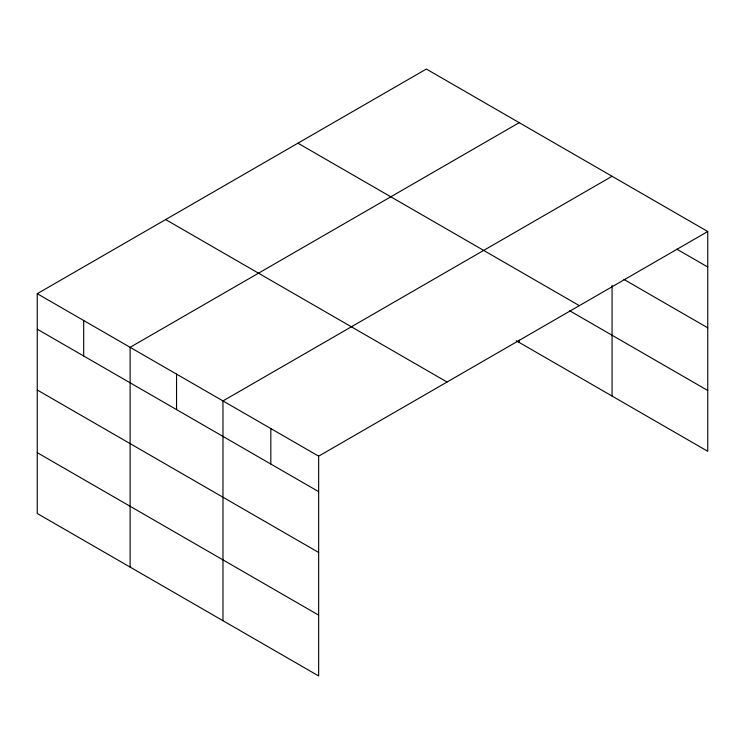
<?xml version="1.0" encoding="UTF-8"?>
<svg xmlns="http://www.w3.org/2000/svg" width="745" height="745" viewBox="0 0 745 745"><rect width="100%" height="100%" fill="white"/><g stroke="black" fill="none" stroke-linecap="round" stroke-linejoin="round"><path stroke-width="1.12" d="M707.75 231.518L426.345 69.052L37.25 293.698L37.25 513.482L318.655 675.948L318.655 456.163L707.75 231.518L707.75 451.302L516.248 340.735M519.209 122.674L130.114 347.31L130.114 567.094M612.073 176.286L222.978 400.931L222.978 620.706M676.851 249.175L707.75 267.008M624.031 279.487L707.75 327.828M297.944 143.189L579.349 305.655M569.59 310.721L707.75 390.482M165.651 219.57L447.056 382.036M37.25 293.698L318.655 456.163M37.25 329.188L318.655 491.653M37.25 389.998L318.655 552.464M37.25 452.662L318.655 615.128M612.073 285.354L612.073 396.061M519.209 340.158L519.209 342.449M270.817 428.543L270.817 464.033M176.546 374.12L176.546 409.601M83.682 320.508L83.682 355.989"/></g></svg>
